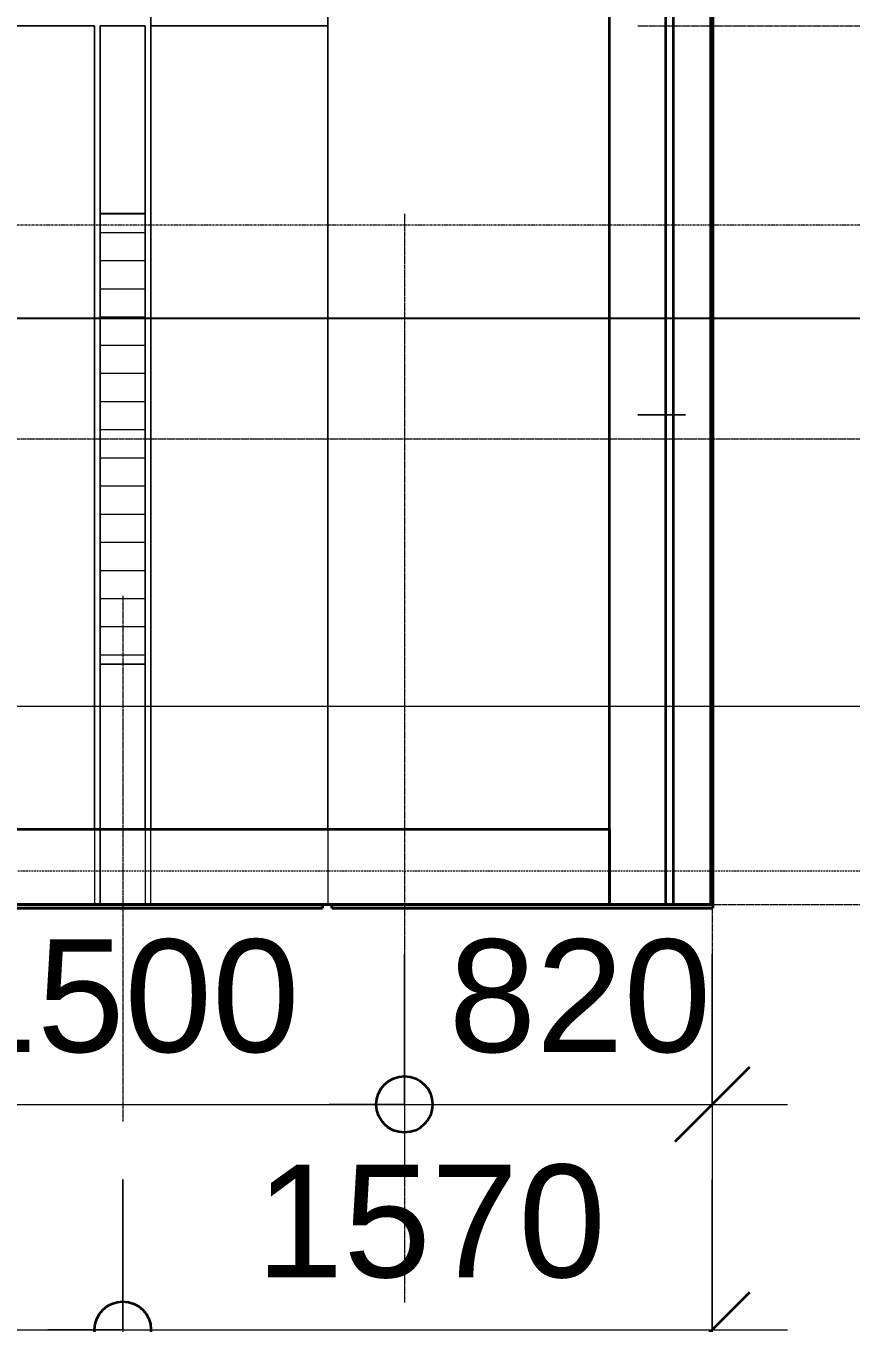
# Model space of a CAD drawing. Header units: millimetres. Extents: x -712454 to -640739, y -26917 to 7174.
# Drawn here: x -661690 to -659493, y -21238 to -17783 of the extents above; entities that cross this region are included whole.
import ezdxf

# ---------------------------------------------------------------- set-up
doc = ezdxf.new("R2010")
doc.units = ezdxf.units.MM
for name, pattern in [('DPA_Grid _ Level 100', [10, 5.5, -1.6, 1.3, -1.6]), ('DPA_Hidden 100', [7.2, 4.7, -2.5]), ('DPA_Hidden 50', [3, 2, -1])]:
    doc.linetypes.add(name, pattern=pattern)
for name, color, linetype, lineweight in [('A-ANNO-DIMS', 1, 'Continuous', 9), ('A-ANNO-DIMS-100', 1, 'Continuous', 9), ('A-ANNO-NOTE', 3, 'Continuous', 25), ('A-DETL', 1, 'Continuous', 70), ('A-FLOR-E', 2, 'Continuous', 35), ('A-GENM', 1, 'Continuous', 9), ('A-GLAZ-CURT', 2, 'Continuous', 9), ('A-GLAZ-CWMG', 2, 'Continuous', 35), ('G-ANNO-TEXT', 3, 'Continuous', 9), ('S-GRID', 251, 'Continuous', 9), ('WALL-E', 2, 'Continuous', 35)]:
    doc.layers.add(name, color=color, linetype=linetype, lineweight=lineweight)
doc.styles.add('Arial_2', font='arial.ttf', dxfattribs={"height": 300})
doc.dimstyles.new('DPA-DIM-3_0_C-C', dxfattribs={"dimscale": 304.8, "dimtxt": 306.07782, "dimasz": 0.492126, "dimexe": 0.656168, "dimexo": 0.0625, "dimgap": 0.164042, "dimtad": 1, "dimdec": 0, "dimzin": 0, "dimdsep": 46, "dimtxsty": 'Arial_2', "dimblk1": 'DOTBLANK', "dimblk2": 'DOTBLANK', "dimsah": 1, "dimcen": 0.09, "dimdle": 0.656168, "dimadec": 8, "dimazin": 0, "dimtfac": 1, "dimtdec": 4, "dimtix": 1, "dimtmove": 0, "dimatfit": 3, "dimfxl": 1.312336, "dimfxlon": 1, "dimtvp": 1, "dimtolj": 1, "dimtzin": 0, "dimarcsym": 2})
doc.dimstyles.new('DPA-DIM-3_0_C-T', dxfattribs={"dimscale": 304.8, "dimtxt": 306.07782, "dimasz": 0.492126, "dimexe": 0.656168, "dimexo": 0.0625, "dimgap": 0.164042, "dimtad": 0, "dimjust": 2, "dimdec": 0, "dimzin": 0, "dimdsep": 46, "dimtxsty": 'Arial_2', "dimblk1": 'DOTBLANK', "dimblk2": 'OBLIQUE', "dimsah": 1, "dimcen": 0.09, "dimdle": 0.656168, "dimadec": 8, "dimazin": 0, "dimtfac": 1, "dimtdec": 4, "dimtix": 1, "dimtmove": 2, "dimatfit": 3, "dimfxl": 1.312336, "dimfxlon": 1, "dimtvp": 1, "dimtolj": 1, "dimtzin": 0, "dimarcsym": 2})

# ---------------------------------------------------------------- blocks, each defined once
blk = doc.blocks.new('DPA_CP_Entrance Louver Grill Vertical Z - Louver Grill Vertical Z-V4-4213-01 ENLARGED ENTRANCE 3 GROUND LEVEL - REFLECTED CEILING PLAN')
at = {"layer": 'A-GLAZ-CURT'}
for p, q in [((-602, 200), (-604, 200)), ((-604, 200), (-604, 195)), ((-604, 195), (-604, 200)), ((-604, 200), (-602, 200)), ((-602, 195), (-602, 200)), ((-602, 200), (-602, 195)), ((604, 200), (602, 200)), ((602, 200), (602, 195)), ((602, 195), (602, 200)), ((602, 200), (604, 200)), ((604, 195), (604, 200)), ((604, 200), (604, 195)), ((-652, 127), (-652, 125)), ((-652, 125), (-652, 127)), ((-652, 50), (-652, 125)), ((-652, 125), (-652, 50)), ((-652, 50), (-652, 125)), ((-652, 125), (-652, 50)), ((652, 125), (652, 127)), ((652, 127), (652, 125)), ((652, 50), (652, 125)), ((652, 125), (652, 50)), ((652, 50), (652, 125)), ((652, 125), (652, 50)), ((-652, 50), (-652, 32.8)), ((-652, 0), (-652, 50)), ((652, 32.8), (652, 50)), ((652, 50), (652, 0))]:
    blk.add_line(p, q, dxfattribs=at)
blk = doc.blocks.new('DPA_CP_Entrance Louver Grill Vertical Z - Louver Grill Vertical Z-V5-4213-01 ENLARGED ENTRANCE 3 GROUND LEVEL - REFLECTED CEILING PLAN')
at = {"layer": 'A-GLAZ-CURT'}
for p, q in [((-602, 200), (-604, 200)), ((-604, 200), (-604, 195)), ((-604, 195), (-604, 200)), ((-604, 200), (-602, 200)), ((-602, 195), (-602, 200)), ((-602, 200), (-602, 195)), ((604, 200), (602, 200)), ((602, 200), (602, 195)), ((602, 195), (602, 200)), ((602, 200), (604, 200)), ((604, 195), (604, 200)), ((604, 200), (604, 195)), ((-652, 127), (-652, 125)), ((-652, 125), (-652, 127)), ((-652, 50), (-652, 125)), ((-652, 125), (-652, 50)), ((-652, 50), (-652, 125)), ((-652, 125), (-652, 50)), ((652, 125), (652, 127)), ((652, 127), (652, 125)), ((652, 50), (652, 125)), ((652, 125), (652, 50)), ((652, 50), (652, 125)), ((652, 125), (652, 50)), ((-652, 50), (-652, 32.8)), ((-652, 0), (-652, 50)), ((652, 0), (652, 50)), ((652, 50), (652, 0))]:
    blk.add_line(p, q, dxfattribs=at)
blk = doc.blocks.new('GM_Louver Grill Vertical Z - Z Profile-12308811-4213-01 ENLARGED ENTRANCE 3 GROUND LEVEL - REFLECTED CEILING PLAN')
at = {"layer": 'A-GENM'}
for p, q in [((50, 75), (40, 75)), ((40, 75), (40, 73)), ((40, 73), (40, 75)), ((40, 75), (50, 75)), ((40, 73), (46.4, 73)), ((46.4, 73), (40, 73)), ((46.4, 73), (44.5, 70)), ((44.5, 70), (46.4, 73)), ((46.8, 70), (50, 75)), ((50, 75), (46.8, 70))]:
    blk.add_line(p, q, dxfattribs=at)
blk = doc.blocks.new('GM_Louver Grill Vertical Z - Z Profile-V19-4213-01 ENLARGED ENTRANCE 3 GROUND LEVEL - REFLECTED CEILING PLAN')
at = {"layer": 'A-GENM'}
for p, q in [((50, 75), (40, 75)), ((40, 75), (40, 73)), ((40, 73), (40, 75)), ((40, 75), (50, 75)), ((40, 73), (46.4, 73)), ((46.4, 73), (40, 73)), ((46.4, 73), (44.5, 70)), ((44.5, 70), (46.4, 73)), ((47, 70.3), (50, 75)), ((50, 75), (47, 70.3))]:
    blk.add_line(p, q, dxfattribs=at)
blk = doc.blocks.new('Rectangular Mullion - Entrance Louver Top-15584285-4213-01 ENLARGED ENTRANCE 3 GROUND LEVEL - REFLECTED CEILING PLAN')
at = {"layer": 'A-GLAZ-CWMG'}
for p, q in [((-660135.9, -20123), (-660135.9, -18819)), ((-660135.9, -20123), (-660135.9, -18819)), ((-659985.9, -20123), (-659985.9, -18819)), ((-659985.9, -20123), (-659985.9, -18819)), ((-659965.9, -20123), (-659965.9, -18819)), ((-659965.9, -20123), (-659965.9, -18819)), ((-659865.9, -18819), (-659865.9, -20123)), ((-659865.9, -20123), (-659865.9, -18819)), ((-659865.9, -20123), (-660135.9, -20123)), ((-660135.9, -20123), (-659985.9, -20123)), ((-659985.9, -20123), (-659965.9, -20123)), ((-659965.9, -20123), (-659865.9, -20123))]:
    blk.add_line(p, q, dxfattribs=at)
blk = doc.blocks.new('Rectangular Mullion - Entrance Louver Top-15584284-4213-01 ENLARGED ENTRANCE 3 GROUND LEVEL - REFLECTED CEILING PLAN')
at = {"layer": 'A-GLAZ-CWMG'}
for p, q in [((-660135.9, -16211.2), (-660135.9, -14907.2)), ((-660135.9, -16211.2), (-660135.9, -14907.2)), ((-659985.9, -16211.2), (-659985.9, -14907.2)), ((-659985.9, -16211.2), (-659985.9, -14907.2)), ((-659965.9, -16211.2), (-659965.9, -14907.2)), ((-659965.9, -16211.2), (-659965.9, -14907.2)), ((-659865.9, -14907.2), (-659865.9, -16211.2)), ((-659865.9, -16211.2), (-659865.9, -14907.2))]:
    blk.add_line(p, q, dxfattribs=at)
blk = doc.blocks.new('DPA_CP_Entrance Louver Grill Vertical Z - Louver Grill Vertical Z-V34-4213-01 ENLARGED ENTRANCE 3 GROUND LEVEL - REFLECTED CEILING PLAN')
at = {"layer": 'A-GLAZ-CURT'}
for p, q in [((-602, 200), (-604, 200)), ((-604, 200), (-602, 200)), ((604, 200), (602, 200)), ((602, 200), (604, 200)), ((-652, 127), (-652, 125)), ((-652, 125), (-652, 127)), ((-652, 50), (-652, 125)), ((-652, 125), (-652, 50)), ((-652, 50), (-652, 125)), ((-652, 125), (-652, 50)), ((652, 125), (652, 127)), ((652, 127), (652, 125)), ((652, 50), (652, 125)), ((652, 125), (652, 50)), ((652, 50), (652, 125)), ((652, 125), (652, 50)), ((-652, 50), (-652, 32.8)), ((-652, 32.8), (-652, 50)), ((652, 32.8), (652, 50)), ((652, 50), (652, 32.8))]:
    blk.add_line(p, q, dxfattribs=at)
blk = doc.blocks.new('DPA_CP_Entrance Louver Grill Vertical Z - Louver Grill Vertical Z-V35-4213-01 ENLARGED ENTRANCE 3 GROUND LEVEL - REFLECTED CEILING PLAN')
at = {"layer": 'A-GLAZ-CURT'}
for p, q in [((-602, 200), (-604, 200)), ((-604, 200), (-602, 200)), ((604, 200), (602, 200)), ((602, 200), (604, 200)), ((-652, 127), (-652, 125)), ((-652, 125), (-652, 127)), ((-652, 50), (-652, 125)), ((-652, 125), (-652, 50)), ((-652, 50), (-652, 125)), ((-652, 125), (-652, 50)), ((652, 125), (652, 127)), ((652, 127), (652, 125)), ((652, 50), (652, 125)), ((652, 125), (652, 50)), ((652, 50), (652, 125)), ((652, 125), (652, 50)), ((-652, 50), (-652, 32.8)), ((-652, 32.8), (-652, 50)), ((652, 0), (652, 50)), ((652, 50), (652, 0))]:
    blk.add_line(p, q, dxfattribs=at)
blk = doc.blocks.new('GM_Louver Grill Vertical Z - Z Profile-18333892-4213-01 ENLARGED ENTRANCE 3 GROUND LEVEL - REFLECTED CEILING PLAN')
at = {"layer": 'A-GENM'}
for p, q in [((50, 75), (40, 75)), ((40, 75), (50, 75))]:
    blk.add_line(p, q, dxfattribs=at)
blk = doc.blocks.new('Rectangular Mullion - 50x200-15584288-4213-01 ENLARGED ENTRANCE 3 GROUND LEVEL - REFLECTED CEILING PLAN')
at = {"layer": 'A-GLAZ-CWMG'}
for p, q in [((-659860.9, -18819), (-659860.9, -20123)), ((-659860.9, -18819), (-659860.9, -20123)), ((-660060.9, -20123), (-659860.9, -20123)), ((-659860.9, -20123), (-660060.9, -20123))]:
    blk.add_line(p, q, dxfattribs=at)
blk = doc.blocks.new('Rectangular Mullion - 50x200-15584287-4213-01 ENLARGED ENTRANCE 3 GROUND LEVEL - REFLECTED CEILING PLAN')
at = {"layer": 'A-GLAZ-CWMG'}
blk.add_line((-659860.9, -14907.2), (-659860.9, -16211.2), dxfattribs=at)
blk.add_line((-659860.9, -14907.2), (-659860.9, -16211.2), dxfattribs=at)
blk = doc.blocks.new('DPA_CP_Metal Ceiling Luminaire - Linear Luminaire Entrance-V46-4213-01 ENLARGED ENTRANCE 3 GROUND LEVEL - REFLECTED CEILING PLAN')
at = {"layer": 'A-GLAZ-CURT'}
h = blk.add_hatch(dxfattribs=at)
h.set_pattern_fill('FP_6', color=256, style=0, pattern_type=2)
h.set_pattern_definition([(0, (-679466.046, -16082.944), (0, -75), [])])
h.paths.add_polyline_path([(-680872.4, -16482.9), (-680872.4, -15282.9), (-680992.4, -15282.9), (-680992.4, -16482.9)])
for p, q in [((-680992.4, -15282.9), (-680992.4, -16482.9)), ((-680872.4, -15282.9), (-680992.4, -15282.9)), ((-680992.4, -15282.9), (-680872.4, -15282.9)), ((-680992.4, -16482.9), (-680992.4, -15282.9)), ((-680872.4, -16482.9), (-680872.4, -15282.9)), ((-680872.4, -15282.9), (-680872.4, -16482.9)), ((-680992.4, -16482.9), (-680872.4, -16482.9)), ((-680872.4, -16482.9), (-680992.4, -16482.9))]:
    blk.add_line(p, q, dxfattribs=at)
blk = doc.blocks.new('DPA_CP_Metal Ceiling Panel - Vertical Panel Entrance-12687177-4213-01 ENLARGED ENTRANCE 3 GROUND LEVEL - REFLECTED CEILING PLAN')
at = {"layer": 'A-GLAZ-CURT'}
for p, q in [((-679492.4, -17783), (-679372.4, -17783)), ((-679492.4, -17783), (-679492.4, -18283)), ((-679492.4, -17783), (-679492.4, -18283)), ((-679372.4, -17783), (-679492.4, -17783)), ((-679492.4, -17783), (-679372.4, -17783)), ((-679492.4, -18283), (-679492.4, -17783)), ((-679372.4, -17783), (-679372.4, -18283)), ((-679372.4, -18283), (-679372.4, -17783)), ((-679372.4, -17783), (-679372.4, -18283)), ((-679492.4, -18283), (-679372.4, -18283)), ((-679492.4, -18283), (-679372.4, -18283)), ((-679372.4, -18283), (-679492.4, -18283))]:
    blk.add_line(p, q, dxfattribs=at)
blk = doc.blocks.new('System Panel - DPA-AR_Metal Ceiling Rectangular Panel-16084612-4213-01 ENLARGED ENTRANCE 3 GROUND LEVEL - REFLECTED CEILING PLAN')
at = {"layer": 'A-GLAZ-CURT'}
for p, q in [((-660885.9, -17783), (-661357.4, -17783)), ((-661357.4, -17783), (-661357.4, -19923)), ((-661357.4, -20123), (-661357.4, -17783)), ((-661357.4, -17783), (-660885.9, -17783)), ((-660885.9, -19923), (-660885.9, -17783)), ((-660885.9, -17783), (-660885.9, -20123)), ((-661357.4, -20123), (-660885.9, -20123)), ((-660885.9, -20123), (-661357.4, -20123))]:
    blk.add_line(p, q, dxfattribs=at)
blk = doc.blocks.new('System Panel - DPA-AR_Metal Ceiling Rectangular Panel-16081075-4213-01 ENLARGED ENTRANCE 3 GROUND LEVEL - REFLECTED CEILING PLAN')
at = {"layer": 'A-GLAZ-CURT'}
for p, q in [((-660885.9, -15578.7), (-661357.4, -15578.7)), ((-661357.4, -15578.7), (-661357.4, -17363.9)), ((-661357.4, -17363.9), (-661357.4, -15578.7)), ((-661357.4, -15578.7), (-660885.9, -15578.7)), ((-660885.9, -17363.9), (-660885.9, -15578.7)), ((-660885.9, -15578.7), (-660885.9, -17363.9)), ((-661357.4, -17375.9), (-661357.4, -17783)), ((-661357.4, -17783), (-661357.4, -17375.9)), ((-660885.9, -17783), (-660885.9, -17375.9)), ((-660885.9, -17375.9), (-660885.9, -17783)), ((-661357.4, -17783), (-660885.9, -17783)), ((-660885.9, -17783), (-661357.4, -17783))]:
    blk.add_line(p, q, dxfattribs=at)
blk = doc.blocks.new('System Panel - DPA-AR_Metal Ceiling Rectangular Panel-16084403-4213-01 ENLARGED ENTRANCE 3 GROUND LEVEL - REFLECTED CEILING PLAN')
at = {"layer": 'A-GLAZ-CURT'}
for p, q in [((-678007.4, -17783), (-679357.4, -17783)), ((-679357.4, -17783), (-679357.4, -19923)), ((-679357.4, -20123), (-679357.4, -17783)), ((-679357.4, -17783), (-678007.4, -17783)), ((-678007.4, -19923), (-678007.4, -17783)), ((-678007.4, -17783), (-678007.4, -20123)), ((-679357.4, -20123), (-678007.4, -20123)), ((-678007.4, -20123), (-679357.4, -20123))]:
    blk.add_line(p, q, dxfattribs=at)
blk = doc.blocks.new('DPA_CP_Metal Ceiling Panel - Vertical Panel Entrance-16084103-4213-01 ENLARGED ENTRANCE 3 GROUND LEVEL - REFLECTED CEILING PLAN')
at = {"layer": 'A-GLAZ-CURT'}
for p, q in [((-680992.4, -19483), (-680872.4, -19483)), ((-680992.4, -19483), (-680992.4, -20123)), ((-680992.4, -19483), (-680992.4, -19923)), ((-680872.4, -19483), (-680992.4, -19483)), ((-680992.4, -19483), (-680872.4, -19483)), ((-680992.4, -20123), (-680992.4, -19483)), ((-680872.4, -19483), (-680872.4, -20123)), ((-680872.4, -19923), (-680872.4, -19483)), ((-680872.4, -19483), (-680872.4, -20123)), ((-680992.4, -20123), (-680872.4, -20123)), ((-680992.4, -20123), (-680872.4, -20123)), ((-680872.4, -20123), (-680992.4, -20123))]:
    blk.add_line(p, q, dxfattribs=at)
blk = doc.blocks.new('DIMBLOCK79-4213-01 ENLARGED ENTRANCE 3 GROUND LEVEL - REFLECTED CEILING PLAN')
at = {"layer": 'A-ANNO-DIMS-100'}
for p, q in [((-662182.4, -20255.3), (-662182.4, -20855.3)), ((-662182.4, -20655.3), (-662182.4, -20255.3)), ((-660682.4, -20255.3), (-660682.4, -20855.3)), ((-660682.4, -20655.3), (-660682.4, -20255.3)), ((-662182.4, -20655.3), (-660482.4, -20655.3))]:
    blk.add_line(p, q, dxfattribs=at)
at = {"layer": 'A-ANNO-DIMS-100', "lineweight": 35}
for centre in [(-662182.4, -20655.3), (-660682.4, -20655.3)]:
    blk.add_circle(centre, 75, dxfattribs=at)
at = {"layer": 'A-ANNO-DIMS-100', "color": 0, "insert": (-661893.8, -20215.8), "char_height": 300, "width": 1107.531, "attachment_point": 1, "line_spacing_factor": 0.941778, "style": 'Arial_2'}
blk.add_mtext('1500', dxfattribs=at)
blk = doc.blocks.new('_DotBlank')
at = {"color": 0, "linetype": 'ByBlock', "lineweight": -2}
blk.add_line((-0.5, 0), (-1, 0), dxfattribs=at)
blk.add_circle((0, 0), 0.5, dxfattribs=at)
blk = doc.blocks.new('DIMBLOCK80-4213-01 ENLARGED ENTRANCE 3 GROUND LEVEL - REFLECTED CEILING PLAN')
at = {"layer": 'A-ANNO-DIMS-100'}
for p, q in [((-660682.4, -20255.3), (-660682.4, -20855.3)), ((-660682.4, -20655.3), (-660682.4, -20255.3)), ((-660682.4, -20655.3), (-660682.4, -20255.3)), ((-660682.4, -20655.3), (-660882.4, -20655.3)), ((-660682.4, -20655.3), (-660682.4, -20855.3))]:
    blk.add_line(p, q, dxfattribs=at)
at = {"layer": 'A-ANNO-DIMS-100', "lineweight": 35}
blk.add_circle((-660682.4, -20655.3), 75, dxfattribs=at)
blk = doc.blocks.new('_None')
blk = doc.blocks.new('_Oblique')
at = {"color": 0, "linetype": 'ByBlock', "lineweight": -2}
blk.add_line((-0.5, -0.5), (0.5, 0.5), dxfattribs=at)
blk = doc.blocks.new('DIMBLOCK81-4213-01 ENLARGED ENTRANCE 3 GROUND LEVEL - REFLECTED CEILING PLAN')
at = {"layer": 'A-ANNO-DIMS-100'}
for p, q in [((-660682.4, -20255.3), (-660682.4, -20855.3)), ((-660682.4, -20655.3), (-660682.4, -20255.3)), ((-659862.4, -20255.3), (-659862.4, -20855.3)), ((-659862.4, -20655.3), (-659862.4, -20255.3)), ((-660682.4, -20655.3), (-659662.4, -20655.3))]:
    blk.add_line(p, q, dxfattribs=at)
at = {"layer": 'A-ANNO-DIMS-100', "lineweight": 35}
for q in [(-659762.4, -20555.3), (-659962.4, -20755.3)]:
    blk.add_line((-659862.4, -20655.3), q, dxfattribs=at)
at = {"layer": 'A-ANNO-DIMS-100', "color": 0, "insert": (-660564.6, -20215.8), "char_height": 300, "width": 830.648, "attachment_point": 1, "line_spacing_factor": 0.941778, "style": 'Arial_2'}
blk.add_mtext('820', dxfattribs=at)
blk = doc.blocks.new('DIMBLOCK144-4213-01 ENLARGED ENTRANCE 3 GROUND LEVEL - REFLECTED CEILING PLAN')
at = {"layer": 'A-ANNO-DIMS-100'}
for p, q in [((-659862.4, -21102.6), (-659862.4, -21702.6)), ((-659862.4, -21502.6), (-659862.4, -21102.6)), ((-654042.4, -21902.6), (-654042.4, -21302.6)), ((-654042.4, -21502.6), (-660062.4, -21502.6)), ((-654042.4, -21502.6), (-654042.4, -21902.6))]:
    blk.add_line(p, q, dxfattribs=at)
at = {"layer": 'A-ANNO-DIMS-100', "lineweight": 35}
for q in [(-659762.4, -21402.6), (-659962.4, -21602.6)]:
    blk.add_line((-659862.4, -21502.6), q, dxfattribs=at)
at = {"layer": 'A-ANNO-DIMS-100', "color": 0, "insert": (-656403.5, -21063.1), "char_height": 300, "width": 1107.531, "attachment_point": 1, "line_spacing_factor": 0.941778, "style": 'Arial_2'}
blk.add_mtext('5820', dxfattribs=at)
blk = doc.blocks.new('DIMBLOCK166-4213-01 ENLARGED ENTRANCE 3 GROUND LEVEL - REFLECTED CEILING PLAN')
at = {"layer": 'A-ANNO-DIMS-100'}
for p, q in [((-661432.4, -20855.3), (-661432.4, -21455.3)), ((-661432.4, -21255.3), (-661432.4, -20855.3)), ((-661432.4, -21255.3), (-661432.4, -20855.3)), ((-661432.4, -21255.3), (-661632.4, -21255.3)), ((-661432.4, -21255.3), (-661432.4, -21455.3))]:
    blk.add_line(p, q, dxfattribs=at)
at = {"layer": 'A-ANNO-DIMS-100', "lineweight": 35}
blk.add_circle((-661432.4, -21255.3), 75, dxfattribs=at)
blk = doc.blocks.new('DIMBLOCK167-4213-01 ENLARGED ENTRANCE 3 GROUND LEVEL - REFLECTED CEILING PLAN')
at = {"layer": 'A-ANNO-DIMS-100'}
for p, q in [((-661432.4, -20855.3), (-661432.4, -21455.3)), ((-661432.4, -21255.3), (-661432.4, -20855.3)), ((-659862.4, -20855.3), (-659862.4, -21455.3)), ((-659862.4, -21255.3), (-659862.4, -20855.3)), ((-661432.4, -21255.3), (-659662.4, -21255.3))]:
    blk.add_line(p, q, dxfattribs=at)
at = {"layer": 'A-ANNO-DIMS-100', "lineweight": 35}
for q in [(-659762.4, -21155.3), (-659962.4, -21355.3)]:
    blk.add_line((-659862.4, -21255.3), q, dxfattribs=at)
at = {"layer": 'A-ANNO-DIMS-100', "color": 0, "insert": (-661078, -20815.8), "char_height": 300, "width": 1107.531, "attachment_point": 1, "line_spacing_factor": 0.941778, "style": 'Arial_2'}
blk.add_mtext('1570', dxfattribs=at)
blk = doc.blocks.new('DIMBLOCK188-4213-01 ENLARGED ENTRANCE 3 GROUND LEVEL - REFLECTED CEILING PLAN')
at = {"layer": 'A-ANNO-DIMS-100'}
for p, q in [((-662932.4, -20855.3), (-662932.4, -21455.3)), ((-662932.4, -21255.3), (-662932.4, -20855.3)), ((-661432.4, -20855.3), (-661432.4, -21455.3)), ((-661432.4, -21255.3), (-661432.4, -20855.3)), ((-662932.4, -21255.3), (-661232.4, -21255.3))]:
    blk.add_line(p, q, dxfattribs=at)
at = {"layer": 'A-ANNO-DIMS-100', "lineweight": 35}
for centre in [(-662932.4, -21255.3), (-661432.4, -21255.3)]:
    blk.add_circle(centre, 75, dxfattribs=at)
at = {"layer": 'A-ANNO-DIMS-100', "color": 0, "insert": (-662643.8, -20815.8), "char_height": 300, "width": 1107.531, "attachment_point": 1, "line_spacing_factor": 0.941778, "style": 'Arial_2'}
blk.add_mtext('1500', dxfattribs=at)

msp = doc.modelspace()

# ---------------------------------------------------------------- linework, layer by layer
at = {"layer": 'A-ANNO-NOTE'}
msp.add_line((-662664.7, -18561.2), (-655767.9, -18561.2), dxfattribs=at)
at = {"layer": 'A-DETL', "color": 8, "linetype": 'DPA_Hidden 50', "lineweight": 9}
for p, q in [((-660060.9, -17783), (-657482.4, -17783)), ((-660682.4, -18283), (-660682.4, -21183)), ((-682232.4, -18883), (-657482.4, -18883)), ((-661432.4, -19300.5), (-661432.4, -20700.5)), ((-659862.4, -20033), (-659862.4, -20933)), ((-660607.4, -20123), (-657482.4, -20123))]:
    msp.add_line(p, q, dxfattribs=at)
at = {"layer": 'A-DETL', "linetype": 'DPA_Hidden 100', "lineweight": 9}
msp.add_line((-699137.4, -20033), (-652322.4, -20033), dxfattribs=at)
at = {"layer": 'A-FLOR-E'}
for p, q in [((-660060.9, -20123), (-693305.4, -20123)), ((-693305.4, -20123), (-660060.9, -20123))]:
    msp.add_line(p, q, dxfattribs=at)
at = {"layer": 'G-ANNO-TEXT', "color": 50}
msp.add_line((-662620.4, -19594.7), (-655703.3, -19594.7), dxfattribs=at)
at = {"layer": 'S-GRID', "linetype": 'DPA_Grid _ Level 100'}
msp.add_line((-711553.5, -18313), (-641560, -18313), dxfattribs=at)
at = {"layer": 'WALL-E'}
for p, q in [((-660135.9, -19923), (-693205.4, -19923)), ((-660135.9, -19923), (-660135.9, -20123)), ((-693405.4, -20123), (-660135.9, -20123)), ((-660135.9, -20123), (-693405.4, -20123)), ((-662375.4, -20123), (-660900.4, -20123)), ((-660900.4, -20123), (-662375.4, -20123)), ((-662375.4, -20133), (-660900.4, -20133)), ((-660900.4, -20133), (-662375.4, -20133)), ((-660900.4, -20123), (-660900.4, -20133)), ((-660900.4, -20133), (-660900.4, -20123)), ((-659860.9, -20123), (-660875.4, -20123)), ((-660875.4, -20123), (-659860.9, -20123)), ((-660875.4, -20133), (-660875.4, -20123)), ((-660875.4, -20123), (-660875.4, -20133)), ((-659860.9, -20133), (-660875.4, -20133)), ((-660875.4, -20133), (-659860.9, -20133)), ((-659860.9, -20123), (-659860.9, -20133)), ((-659860.9, -20133), (-659860.9, -20123))]:
    msp.add_line(p, q, dxfattribs=at)

# ---------------------------------------------------------------- block references
at = {"layer": 'A-GENM', "rotation": 269.9999999999996}
for name, p in [('GM_Louver Grill Vertical Z - Z Profile-12308811-4213-01 ENLARGED ENTRANCE 3 GROUND LEVEL - REFLECTED CEILING PLAN', (-659935.9, -17795.9)), ('GM_Louver Grill Vertical Z - Z Profile-18333892-4213-01 ENLARGED ENTRANCE 3 GROUND LEVEL - REFLECTED CEILING PLAN', (-659935.9, -17795.9)), ('GM_Louver Grill Vertical Z - Z Profile-12308811-4213-01 ENLARGED ENTRANCE 3 GROUND LEVEL - REFLECTED CEILING PLAN', (-659935.9, -17872.8)), ('GM_Louver Grill Vertical Z - Z Profile-18333892-4213-01 ENLARGED ENTRANCE 3 GROUND LEVEL - REFLECTED CEILING PLAN', (-659935.9, -17872.8)), ('GM_Louver Grill Vertical Z - Z Profile-12308811-4213-01 ENLARGED ENTRANCE 3 GROUND LEVEL - REFLECTED CEILING PLAN', (-659935.9, -17949.7)), ('GM_Louver Grill Vertical Z - Z Profile-18333892-4213-01 ENLARGED ENTRANCE 3 GROUND LEVEL - REFLECTED CEILING PLAN', (-659935.9, -17949.7)), ('GM_Louver Grill Vertical Z - Z Profile-12308811-4213-01 ENLARGED ENTRANCE 3 GROUND LEVEL - REFLECTED CEILING PLAN', (-659935.9, -18026.7)), ('GM_Louver Grill Vertical Z - Z Profile-18333892-4213-01 ENLARGED ENTRANCE 3 GROUND LEVEL - REFLECTED CEILING PLAN', (-659935.9, -18026.7)), ('GM_Louver Grill Vertical Z - Z Profile-V19-4213-01 ENLARGED ENTRANCE 3 GROUND LEVEL - REFLECTED CEILING PLAN', (-659935.9, -18103.6)), ('GM_Louver Grill Vertical Z - Z Profile-18333892-4213-01 ENLARGED ENTRANCE 3 GROUND LEVEL - REFLECTED CEILING PLAN', (-659935.9, -18103.6)), ('GM_Louver Grill Vertical Z - Z Profile-12308811-4213-01 ENLARGED ENTRANCE 3 GROUND LEVEL - REFLECTED CEILING PLAN', (-659935.9, -18180.5)), ('GM_Louver Grill Vertical Z - Z Profile-18333892-4213-01 ENLARGED ENTRANCE 3 GROUND LEVEL - REFLECTED CEILING PLAN', (-659935.9, -18180.5)), ('GM_Louver Grill Vertical Z - Z Profile-12308811-4213-01 ENLARGED ENTRANCE 3 GROUND LEVEL - REFLECTED CEILING PLAN', (-659935.9, -18257.5)), ('GM_Louver Grill Vertical Z - Z Profile-18333892-4213-01 ENLARGED ENTRANCE 3 GROUND LEVEL - REFLECTED CEILING PLAN', (-659935.9, -18257.5)), ('GM_Louver Grill Vertical Z - Z Profile-12308811-4213-01 ENLARGED ENTRANCE 3 GROUND LEVEL - REFLECTED CEILING PLAN', (-659935.9, -18334.4)), ('GM_Louver Grill Vertical Z - Z Profile-18333892-4213-01 ENLARGED ENTRANCE 3 GROUND LEVEL - REFLECTED CEILING PLAN', (-659935.9, -18334.4)), ('GM_Louver Grill Vertical Z - Z Profile-12308811-4213-01 ENLARGED ENTRANCE 3 GROUND LEVEL - REFLECTED CEILING PLAN', (-659935.9, -18411.3)), ('GM_Louver Grill Vertical Z - Z Profile-18333892-4213-01 ENLARGED ENTRANCE 3 GROUND LEVEL - REFLECTED CEILING PLAN', (-659935.9, -18411.3)), ('GM_Louver Grill Vertical Z - Z Profile-12308811-4213-01 ENLARGED ENTRANCE 3 GROUND LEVEL - REFLECTED CEILING PLAN', (-659935.9, -18488.2)), ('GM_Louver Grill Vertical Z - Z Profile-18333892-4213-01 ENLARGED ENTRANCE 3 GROUND LEVEL - REFLECTED CEILING PLAN', (-659935.9, -18488.2)), ('GM_Louver Grill Vertical Z - Z Profile-12308811-4213-01 ENLARGED ENTRANCE 3 GROUND LEVEL - REFLECTED CEILING PLAN', (-659935.9, -18565.2)), ('GM_Louver Grill Vertical Z - Z Profile-18333892-4213-01 ENLARGED ENTRANCE 3 GROUND LEVEL - REFLECTED CEILING PLAN', (-659935.9, -18565.2)), ('GM_Louver Grill Vertical Z - Z Profile-12308811-4213-01 ENLARGED ENTRANCE 3 GROUND LEVEL - REFLECTED CEILING PLAN', (-659935.9, -18642.1)), ('GM_Louver Grill Vertical Z - Z Profile-18333892-4213-01 ENLARGED ENTRANCE 3 GROUND LEVEL - REFLECTED CEILING PLAN', (-659935.9, -18642.1)), ('GM_Louver Grill Vertical Z - Z Profile-12308811-4213-01 ENLARGED ENTRANCE 3 GROUND LEVEL - REFLECTED CEILING PLAN', (-659935.9, -18719)), ('GM_Louver Grill Vertical Z - Z Profile-18333892-4213-01 ENLARGED ENTRANCE 3 GROUND LEVEL - REFLECTED CEILING PLAN', (-659935.9, -18719)), ('GM_Louver Grill Vertical Z - Z Profile-12308811-4213-01 ENLARGED ENTRANCE 3 GROUND LEVEL - REFLECTED CEILING PLAN', (-659935.9, -18869)), ('GM_Louver Grill Vertical Z - Z Profile-18333892-4213-01 ENLARGED ENTRANCE 3 GROUND LEVEL - REFLECTED CEILING PLAN', (-659935.9, -18869)), ('GM_Louver Grill Vertical Z - Z Profile-12308811-4213-01 ENLARGED ENTRANCE 3 GROUND LEVEL - REFLECTED CEILING PLAN', (-659935.9, -18946)), ('GM_Louver Grill Vertical Z - Z Profile-18333892-4213-01 ENLARGED ENTRANCE 3 GROUND LEVEL - REFLECTED CEILING PLAN', (-659935.9, -18946)), ('GM_Louver Grill Vertical Z - Z Profile-12308811-4213-01 ENLARGED ENTRANCE 3 GROUND LEVEL - REFLECTED CEILING PLAN', (-659935.9, -19022.9)), ('GM_Louver Grill Vertical Z - Z Profile-18333892-4213-01 ENLARGED ENTRANCE 3 GROUND LEVEL - REFLECTED CEILING PLAN', (-659935.9, -19022.9)), ('GM_Louver Grill Vertical Z - Z Profile-12308811-4213-01 ENLARGED ENTRANCE 3 GROUND LEVEL - REFLECTED CEILING PLAN', (-659935.9, -19099.8)), ('GM_Louver Grill Vertical Z - Z Profile-18333892-4213-01 ENLARGED ENTRANCE 3 GROUND LEVEL - REFLECTED CEILING PLAN', (-659935.9, -19099.8)), ('GM_Louver Grill Vertical Z - Z Profile-12308811-4213-01 ENLARGED ENTRANCE 3 GROUND LEVEL - REFLECTED CEILING PLAN', (-659935.9, -19176.7)), ('GM_Louver Grill Vertical Z - Z Profile-18333892-4213-01 ENLARGED ENTRANCE 3 GROUND LEVEL - REFLECTED CEILING PLAN', (-659935.9, -19176.7)), ('GM_Louver Grill Vertical Z - Z Profile-12308811-4213-01 ENLARGED ENTRANCE 3 GROUND LEVEL - REFLECTED CEILING PLAN', (-659935.9, -19253.7)), ('GM_Louver Grill Vertical Z - Z Profile-18333892-4213-01 ENLARGED ENTRANCE 3 GROUND LEVEL - REFLECTED CEILING PLAN', (-659935.9, -19253.7)), ('GM_Louver Grill Vertical Z - Z Profile-12308811-4213-01 ENLARGED ENTRANCE 3 GROUND LEVEL - REFLECTED CEILING PLAN', (-659935.9, -19330.6)), ('GM_Louver Grill Vertical Z - Z Profile-18333892-4213-01 ENLARGED ENTRANCE 3 GROUND LEVEL - REFLECTED CEILING PLAN', (-659935.9, -19330.6)), ('GM_Louver Grill Vertical Z - Z Profile-12308811-4213-01 ENLARGED ENTRANCE 3 GROUND LEVEL - REFLECTED CEILING PLAN', (-659935.9, -19407.5)), ('GM_Louver Grill Vertical Z - Z Profile-18333892-4213-01 ENLARGED ENTRANCE 3 GROUND LEVEL - REFLECTED CEILING PLAN', (-659935.9, -19407.5)), ('GM_Louver Grill Vertical Z - Z Profile-12308811-4213-01 ENLARGED ENTRANCE 3 GROUND LEVEL - REFLECTED CEILING PLAN', (-659935.9, -19484.5)), ('GM_Louver Grill Vertical Z - Z Profile-18333892-4213-01 ENLARGED ENTRANCE 3 GROUND LEVEL - REFLECTED CEILING PLAN', (-659935.9, -19484.5)), ('GM_Louver Grill Vertical Z - Z Profile-12308811-4213-01 ENLARGED ENTRANCE 3 GROUND LEVEL - REFLECTED CEILING PLAN', (-659935.9, -19561.4)), ('GM_Louver Grill Vertical Z - Z Profile-18333892-4213-01 ENLARGED ENTRANCE 3 GROUND LEVEL - REFLECTED CEILING PLAN', (-659935.9, -19561.4)), ('GM_Louver Grill Vertical Z - Z Profile-12308811-4213-01 ENLARGED ENTRANCE 3 GROUND LEVEL - REFLECTED CEILING PLAN', (-659935.9, -19638.3)), ('GM_Louver Grill Vertical Z - Z Profile-18333892-4213-01 ENLARGED ENTRANCE 3 GROUND LEVEL - REFLECTED CEILING PLAN', (-659935.9, -19638.3)), ('GM_Louver Grill Vertical Z - Z Profile-12308811-4213-01 ENLARGED ENTRANCE 3 GROUND LEVEL - REFLECTED CEILING PLAN', (-659935.9, -19715.2)), ('GM_Louver Grill Vertical Z - Z Profile-18333892-4213-01 ENLARGED ENTRANCE 3 GROUND LEVEL - REFLECTED CEILING PLAN', (-659935.9, -19715.2)), ('GM_Louver Grill Vertical Z - Z Profile-12308811-4213-01 ENLARGED ENTRANCE 3 GROUND LEVEL - REFLECTED CEILING PLAN', (-659935.9, -19792.2)), ('GM_Louver Grill Vertical Z - Z Profile-18333892-4213-01 ENLARGED ENTRANCE 3 GROUND LEVEL - REFLECTED CEILING PLAN', (-659935.9, -19792.2)), ('GM_Louver Grill Vertical Z - Z Profile-12308811-4213-01 ENLARGED ENTRANCE 3 GROUND LEVEL - REFLECTED CEILING PLAN', (-659935.9, -19869.1)), ('GM_Louver Grill Vertical Z - Z Profile-18333892-4213-01 ENLARGED ENTRANCE 3 GROUND LEVEL - REFLECTED CEILING PLAN', (-659935.9, -19869.1)), ('GM_Louver Grill Vertical Z - Z Profile-12308811-4213-01 ENLARGED ENTRANCE 3 GROUND LEVEL - REFLECTED CEILING PLAN', (-659935.9, -19946)), ('GM_Louver Grill Vertical Z - Z Profile-18333892-4213-01 ENLARGED ENTRANCE 3 GROUND LEVEL - REFLECTED CEILING PLAN', (-659935.9, -19946)), ('GM_Louver Grill Vertical Z - Z Profile-12308811-4213-01 ENLARGED ENTRANCE 3 GROUND LEVEL - REFLECTED CEILING PLAN', (-659935.9, -20023)), ('GM_Louver Grill Vertical Z - Z Profile-18333892-4213-01 ENLARGED ENTRANCE 3 GROUND LEVEL - REFLECTED CEILING PLAN', (-659935.9, -20023))]:
    msp.add_blockref(name, p, dxfattribs=at)
at = {"layer": 'A-GLAZ-CURT'}
for name, p in [('System Panel - DPA-AR_Metal Ceiling Rectangular Panel-16081075-4213-01 ENLARGED ENTRANCE 3 GROUND LEVEL - REFLECTED CEILING PLAN', (0, 0)), ('System Panel - DPA-AR_Metal Ceiling Rectangular Panel-16084403-4213-01 ENLARGED ENTRANCE 3 GROUND LEVEL - REFLECTED CEILING PLAN', (16500, 0)), ('DPA_CP_Metal Ceiling Panel - Vertical Panel Entrance-12687177-4213-01 ENLARGED ENTRANCE 3 GROUND LEVEL - REFLECTED CEILING PLAN', (18000, 0)), ('System Panel - DPA-AR_Metal Ceiling Rectangular Panel-16084612-4213-01 ENLARGED ENTRANCE 3 GROUND LEVEL - REFLECTED CEILING PLAN', (0, 0)), ('DPA_CP_Metal Ceiling Luminaire - Linear Luminaire Entrance-V46-4213-01 ENLARGED ENTRANCE 3 GROUND LEVEL - REFLECTED CEILING PLAN', (19500, -3000)), ('DPA_CP_Metal Ceiling Panel - Vertical Panel Entrance-16084103-4213-01 ENLARGED ENTRANCE 3 GROUND LEVEL - REFLECTED CEILING PLAN', (19500, 0))]:
    msp.add_blockref(name, p, dxfattribs=at)
at = {"layer": 'A-GLAZ-CURT', "rotation": 269.9999999999996}
for name, p in [('DPA_CP_Entrance Louver Grill Vertical Z - Louver Grill Vertical Z-V4-4213-01 ENLARGED ENTRANCE 3 GROUND LEVEL - REFLECTED CEILING PLAN', (-660060.9, -18167.1)), ('DPA_CP_Entrance Louver Grill Vertical Z - Louver Grill Vertical Z-V34-4213-01 ENLARGED ENTRANCE 3 GROUND LEVEL - REFLECTED CEILING PLAN', (-660060.9, -18167.1)), ('DPA_CP_Entrance Louver Grill Vertical Z - Louver Grill Vertical Z-V5-4213-01 ENLARGED ENTRANCE 3 GROUND LEVEL - REFLECTED CEILING PLAN', (-660060.9, -19471)), ('DPA_CP_Entrance Louver Grill Vertical Z - Louver Grill Vertical Z-V35-4213-01 ENLARGED ENTRANCE 3 GROUND LEVEL - REFLECTED CEILING PLAN', (-660060.9, -19471))]:
    msp.add_blockref(name, p, dxfattribs=at)
at = {"layer": 'A-GLAZ-CWMG'}
for name, p in [('Rectangular Mullion - Entrance Louver Top-15584284-4213-01 ENLARGED ENTRANCE 3 GROUND LEVEL - REFLECTED CEILING PLAN', (0, -2607.9)), ('Rectangular Mullion - 50x200-15584287-4213-01 ENLARGED ENTRANCE 3 GROUND LEVEL - REFLECTED CEILING PLAN', (0, -2607.9)), ('Rectangular Mullion - Entrance Louver Top-15584285-4213-01 ENLARGED ENTRANCE 3 GROUND LEVEL - REFLECTED CEILING PLAN', (0, 0)), ('Rectangular Mullion - 50x200-15584288-4213-01 ENLARGED ENTRANCE 3 GROUND LEVEL - REFLECTED CEILING PLAN', (0, 0))]:
    msp.add_blockref(name, p, dxfattribs=at)

# ---------------------------------------------------------------- dimensions: what is measured, and where the dimension line sits
at = {"layer": 'A-ANNO-DIMS'}
for base, p1, p2, picture, middle in [((-660682.4, -20655.3), (-662182.4, -20255.3), (-660682.4, -20255.3), 'DIMBLOCK79-4213-01 ENLARGED ENTRANCE 3 GROUND LEVEL - REFLECTED CEILING PLAN', (-661432.4, -20452.1)), ((-661432.4, -21255.3), (-662932.4, -20855.3), (-661432.4, -20855.3), 'DIMBLOCK188-4213-01 ENLARGED ENTRANCE 3 GROUND LEVEL - REFLECTED CEILING PLAN', (-662182.4, -21052.1))]:
    dim = msp.add_linear_dim(base=base, p1=p1, p2=p2, dimstyle='DPA-DIM-3_0_C-C', override={"dimpost": '<>', "dimfxl": 1500}, dxfattribs=at)
    dim.commit()
    dim.dimension.update_dxf_attribs({"geometry": picture, "text_midpoint": middle})
for base, p1, p2, override, picture, middle in [((-659862.4, -20655.3), (-660682.4, -20255.3), (-659862.4, -20255.3), {"dimpost": '<>', "dimfxl": 820}, 'DIMBLOCK81-4213-01 ENLARGED ENTRANCE 3 GROUND LEVEL - REFLECTED CEILING PLAN', (-660149.3, -20415.8)), ((-659862.4, -21255.3), (-661432.4, -20855.3), (-659862.4, -20855.3), {"dimpost": '<>', "dimfxl": 1570}, 'DIMBLOCK167-4213-01 ENLARGED ENTRANCE 3 GROUND LEVEL - REFLECTED CEILING PLAN', (-660524.2, -21015.8)), ((-659862.4, -21502.6), (-654042.4, -21902.6), (-659862.4, -21102.6), {"dimpost": '<>', "dimfxl": 5874.725526}, 'DIMBLOCK144-4213-01 ENLARGED ENTRANCE 3 GROUND LEVEL - REFLECTED CEILING PLAN', (-655849.7, -21263.1))]:
    dim = msp.add_linear_dim(base=base, p1=p1, p2=p2, dimstyle='DPA-DIM-3_0_C-T', override=override, dxfattribs=at)
    dim.commit()
    dim.dimension.update_dxf_attribs({"geometry": picture, "text_midpoint": middle, "dimtype": 160})
for base, p1, p2, picture, middle in [((-660682.4, -20655.3), (-660682.4, -20513.8), (-660682.4, -20513.8), 'DIMBLOCK80-4213-01 ENLARGED ENTRANCE 3 GROUND LEVEL - REFLECTED CEILING PLAN', (-660682.4, -20655.3)), ((-661432.4, -21255.3), (-661432.4, -20700.5), (-661432.4, -20700.5), 'DIMBLOCK166-4213-01 ENLARGED ENTRANCE 3 GROUND LEVEL - REFLECTED CEILING PLAN', (-661432.4, -21255.3))]:
    dim = msp.add_linear_dim(base=base, p1=p1, p2=p2, text=' ', dimstyle='DPA-DIM-3_0_C-T', override={"dimpost": '<>', "dimblk": 'None', "dimse1": 1, "dimse2": 1, "dimsd1": 1, "dimsd2": 1, "dimfxl": 0}, dxfattribs=at)
    dim.commit()
    dim.dimension.update_dxf_attribs({"geometry": picture, "text_midpoint": middle})

doc.saveas('drawing.dxf')
